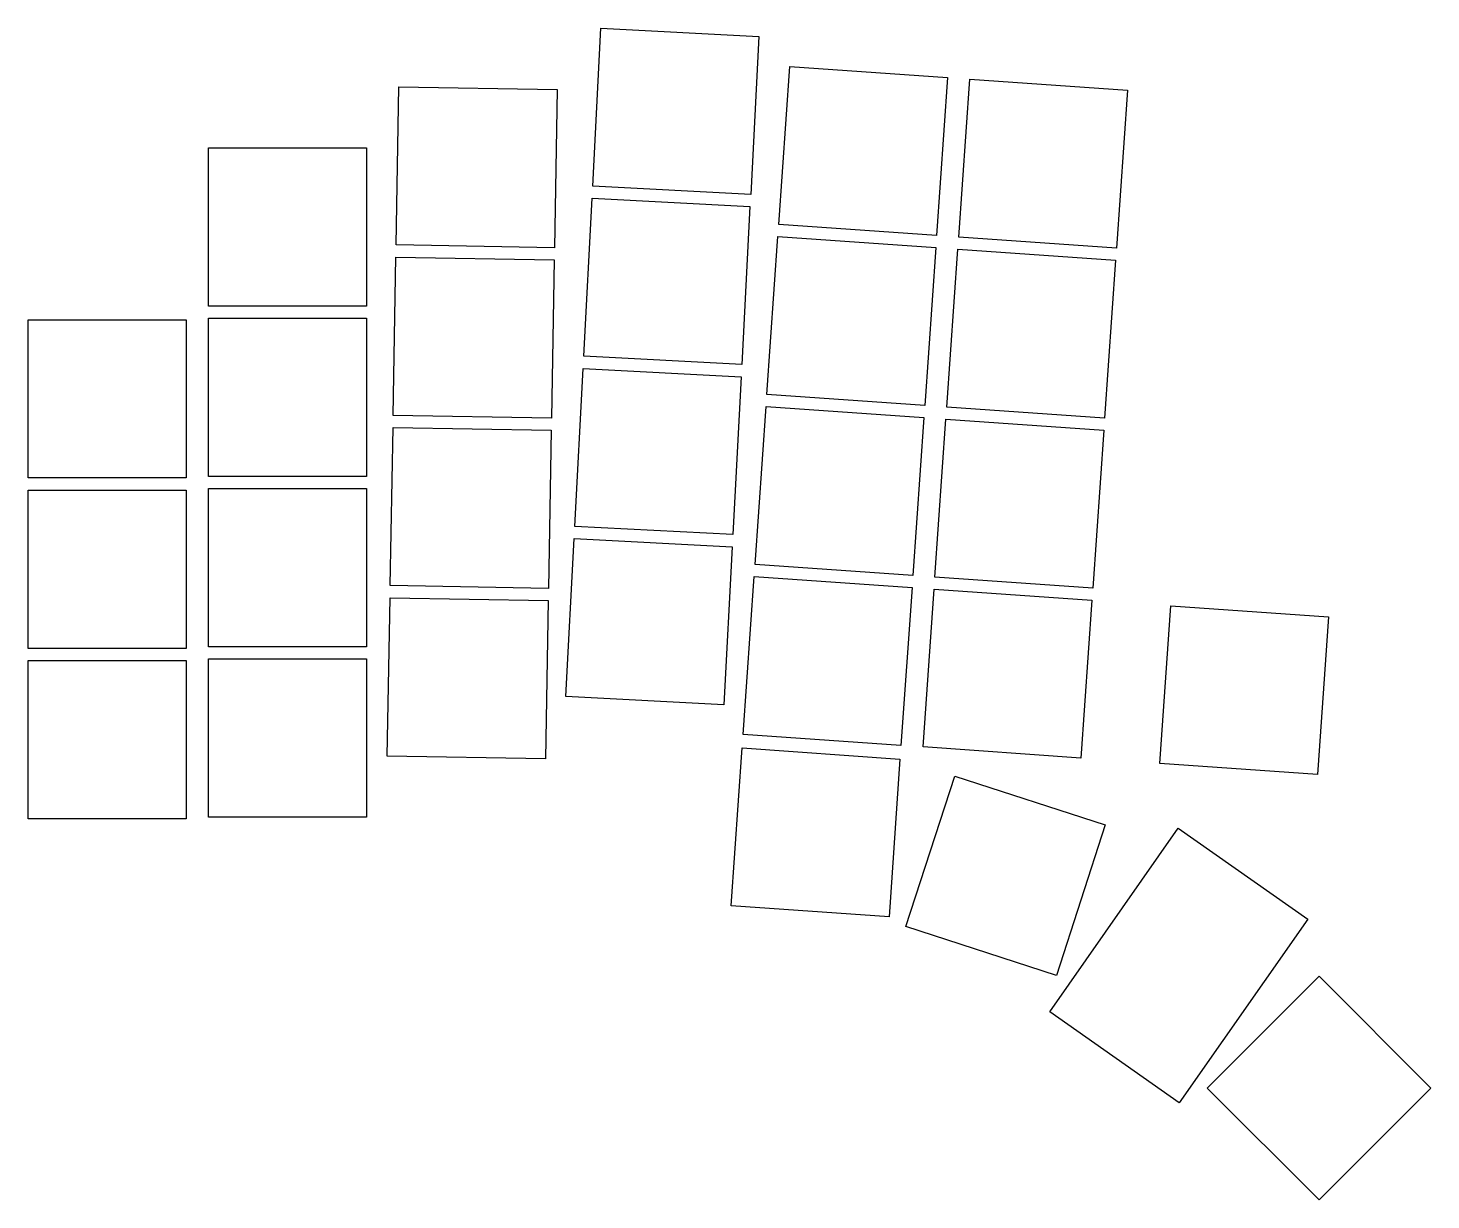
# Model space of a CAD drawing. Header units: millimetres. Extents: x -9 to 151, y -33 to 100.
import ezdxf

# ---------------------------------------------------------------- set-up
doc = ezdxf.new("R2010")
doc.units = ezdxf.units.MM

msp = doc.modelspace()

# ---------------------------------------------------------------- linework, layer by layer
for p, q in [((55.26, 82.33), (56.2, 100.31)), ((56.2, 100.31), (74.18, 99.37)), ((74.18, 99.37), (73.24, 81.39)), ((76.44, 77.97), (77.69, 95.93)), ((77.69, 95.93), (95.65, 94.67)), ((95.65, 94.67), (94.4, 76.71)), ((96.91, 76.54), (98.16, 94.49)), ((98.16, 94.49), (116.12, 93.24)), ((32.9, 75.64), (33.21, 93.64)), ((33.21, 93.64), (51.21, 93.32)), ((51.21, 93.32), (50.9, 75.33)), ((116.12, 93.24), (114.87, 75.28)), ((11.52, 86.69), (29.52, 86.69)), ((11.52, 68.69), (11.52, 86.69)), ((29.52, 86.69), (29.52, 68.69)), ((73.24, 81.39), (55.26, 82.33)), ((54.25, 62.98), (55.19, 80.96)), ((55.19, 80.96), (73.16, 80.01)), ((73.16, 80.01), (72.22, 62.04)), ((94.4, 76.71), (76.44, 77.97)), ((50.9, 75.33), (32.9, 75.64)), ((75.09, 58.64), (76.34, 76.59)), ((76.34, 76.59), (94.3, 75.34)), ((94.3, 75.34), (93.04, 57.38)), ((95.56, 57.21), (96.81, 75.16)), ((96.81, 75.16), (114.77, 73.91)), ((114.87, 75.28), (96.91, 76.54)), ((32.56, 56.26), (32.87, 74.26)), ((32.87, 74.26), (50.87, 73.95)), ((50.87, 73.95), (50.56, 55.95)), ((114.77, 73.91), (113.51, 55.95)), ((29.52, 68.69), (11.52, 68.69)), ((-9, 67.14), (9, 67.14)), ((-9, 49.14), (-9, 67.14)), ((9, 67.14), (9, 49.14)), ((11.52, 67.31), (29.52, 67.31)), ((11.52, 49.31), (11.52, 67.31)), ((29.52, 67.31), (29.52, 49.31)), ((72.22, 62.04), (54.25, 62.98)), ((53.23, 43.63), (54.17, 61.6)), ((54.17, 61.6), (72.15, 60.66)), ((72.15, 60.66), (71.21, 42.69)), ((93.04, 57.38), (75.09, 58.64)), ((50.56, 55.95), (32.56, 56.26)), ((73.74, 39.3), (74.99, 57.26)), ((74.99, 57.26), (92.95, 56)), ((92.95, 56), (91.69, 38.05)), ((113.51, 55.95), (95.56, 57.21)), ((32.22, 36.89), (32.54, 54.88)), ((32.54, 54.88), (50.53, 54.57)), ((50.53, 54.57), (50.22, 36.57)), ((94.21, 37.87), (95.46, 55.83)), ((95.46, 55.83), (113.42, 54.57)), ((113.42, 54.57), (112.16, 36.62)), ((9, 49.14), (-9, 49.14)), ((29.52, 49.31), (11.52, 49.31)), ((11.52, 47.93), (29.52, 47.93)), ((11.52, 29.93), (11.52, 47.93)), ((29.52, 47.93), (29.52, 29.93)), ((-9, 47.76), (9, 47.76)), ((-9, 29.76), (-9, 47.76)), ((9, 47.76), (9, 29.76)), ((71.21, 42.69), (53.23, 43.63)), ((52.22, 24.27), (53.16, 42.25)), ((53.16, 42.25), (71.13, 41.31)), ((71.13, 41.31), (70.19, 23.33)), ((91.69, 38.05), (73.74, 39.3)), ((50.22, 36.57), (32.22, 36.89)), ((72.38, 19.97), (73.64, 37.93)), ((73.64, 37.93), (91.6, 36.67)), ((112.16, 36.62), (94.21, 37.87)), ((31.88, 17.51), (32.2, 35.51)), ((32.2, 35.51), (50.2, 35.19)), ((50.2, 35.19), (49.88, 17.19)), ((91.6, 36.67), (90.34, 18.72)), ((92.85, 18.54), (94.11, 36.5)), ((94.11, 36.5), (112.07, 35.24)), ((112.07, 35.24), (110.81, 17.28)), ((119.79, 16.66), (121.04, 34.61)), ((121.04, 34.61), (139, 33.36)), ((139, 33.36), (137.74, 15.4)), ((9, 29.76), (-9, 29.76)), ((29.52, 29.93), (11.52, 29.93)), ((-9, 28.38), (9, 28.38)), ((-9, 10.38), (-9, 28.38)), ((9, 28.38), (9, 10.38)), ((11.52, 28.55), (29.52, 28.55)), ((11.52, 10.55), (11.52, 28.55)), ((29.52, 28.55), (29.52, 10.55)), ((70.19, 23.33), (52.22, 24.27)), ((90.34, 18.72), (72.38, 19.97)), ((71.02, 0.47), (72.28, 18.43)), ((72.28, 18.43), (90.23, 17.17)), ((110.81, 17.28), (92.85, 18.54)), ((49.88, 17.19), (31.88, 17.51)), ((90.23, 17.17), (88.98, -0.79)), ((137.74, 15.4), (119.79, 16.66)), ((90.91, -1.87), (96.47, 15.24)), ((96.47, 15.24), (113.59, 9.68)), ((9, 10.38), (-9, 10.38)), ((29.52, 10.55), (11.52, 10.55)), ((113.59, 9.68), (108.03, -7.44)), ((107.28, -11.59), (121.9, 9.29)), ((121.9, 9.29), (136.65, -1.03)), ((88.98, -0.79), (71.02, 0.47)), ((136.65, -1.03), (122.02, -21.92)), ((108.03, -7.44), (90.91, -1.87)), ((125.2, -20.25), (137.93, -7.52)), ((137.93, -7.52), (150.65, -20.25)), ((122.02, -21.92), (107.28, -11.59)), ((137.93, -32.98), (125.2, -20.25)), ((150.65, -20.25), (137.93, -32.98))]:
    msp.add_line(p, q)

doc.saveas('drawing.dxf')
